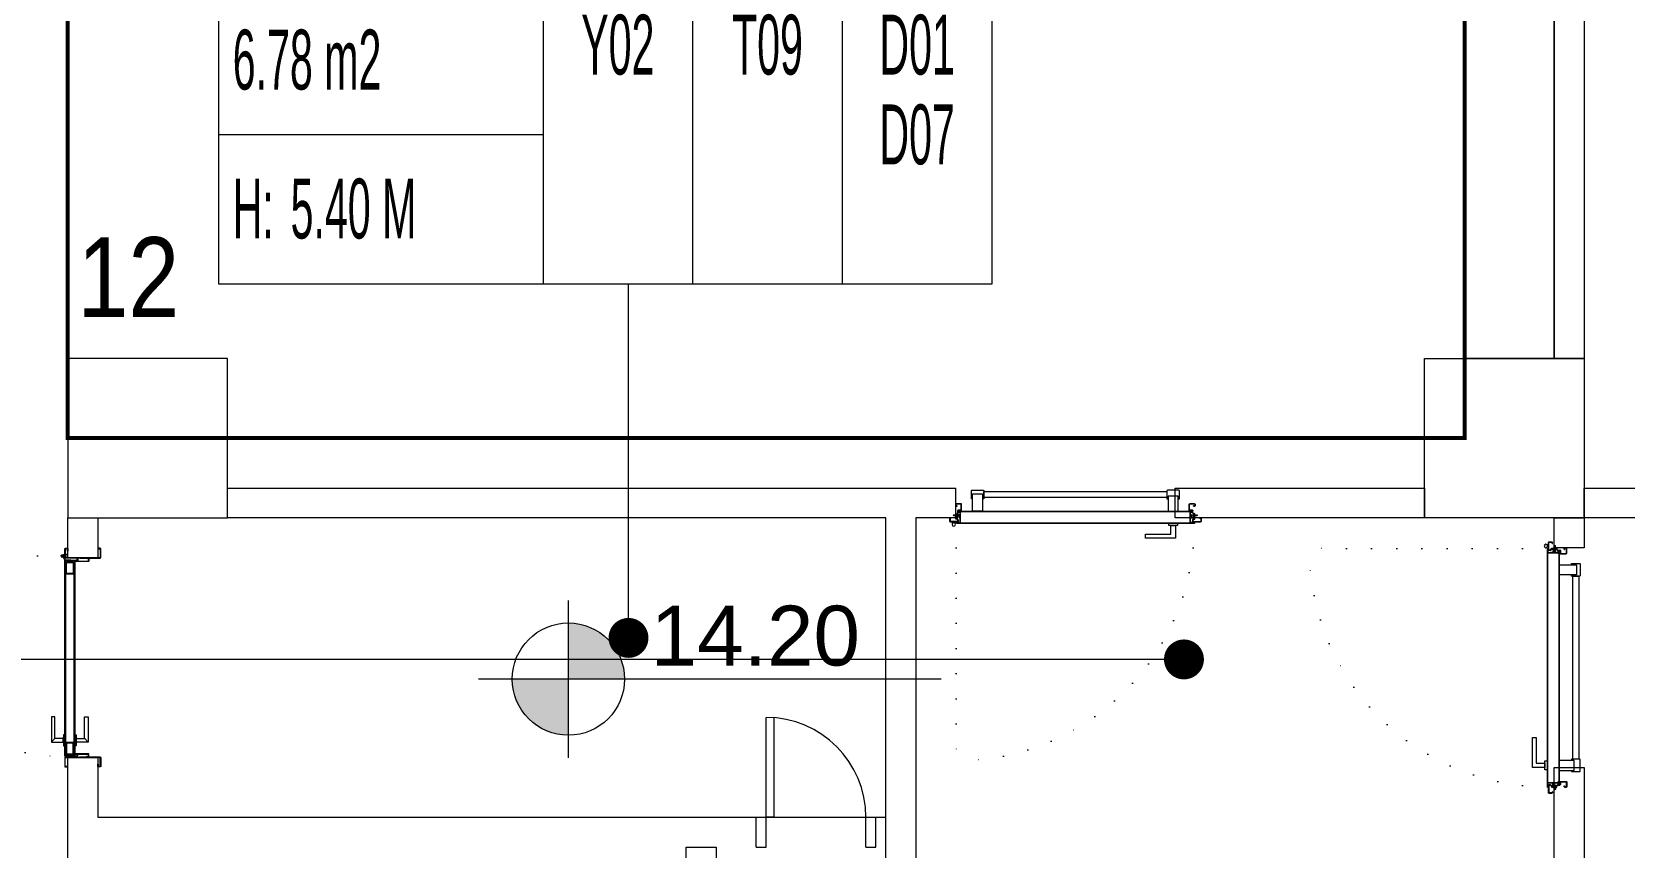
# Model space of a CAD drawing. Header units: metres. Extents: x -13933 to 152404, y -7861 to 21912.
# Drawn here: x 6042 to 6840, y 3035 to 3444 of the extents above; entities that cross this region are included whole.
import ezdxf
from ezdxf.enums import TextEntityAlignment as Align

# ---------------------------------------------------------------- set-up
doc = ezdxf.new("R2010")
doc.units = ezdxf.units.M
doc.header["$LTSCALE"] = 100
doc.header["$MEASUREMENT"] = 0
doc.linetypes.add('DOT2', pattern=[0.125, 0, -0.125])
doc.linetypes.add('HIDDEN', pattern=[0.375, 0.25, -0.125])
doc.layers.get('0').update_dxf_attribs({"color": 9, "lineweight": 9})
for name, color, linetype, lineweight in [('00', 9, 'Continuous', 9), ('01', 9, 'Continuous', 9), ('05', 9, 'Continuous', 9), ('06B', 9, 'Continuous', 9), ('06D', 9, 'Continuous', 9), ('10', 9, 'Continuous', 9), ('14', 9, 'Continuous', 9), ('20', 9, 'DOT2', 9), ('21', 9, 'Continuous', 9), ('21_mahal200', 9, 'Continuous', 9)]:
    doc.layers.add(name, color=color, linetype=linetype, lineweight=lineweight)
doc.styles.add('Arial', font='arial.ttf', dxfattribs={"height": 2.5})
doc.styles.add('MuuM_TEXT-ITALIC', font='ARIALNI.TTF')
doc.styles.add('MuuM_TEXT-STANDART', font='ARIALN.TTF')
doc.dimstyles.new('MuuM_DIM200', dxfattribs={"dimscale": 20, "dimtxt": 2, "dimasz": 1, "dimexe": 1, "dimexo": 1, "dimgap": 1, "dimtad": 1, "dimdec": 1, "dimrnd": 0.5, "dimdsep": 46, "dimtxsty": 'MuuM_TEXT-STANDART', "dimblk": 'ARCHTICK', "dimcen": 0, "dimdle": 0.15, "dimclrd": 256, "dimclre": 256, "dimclrt": 256, "dimadec": 0, "dimazin": 0, "dimtfac": 5, "dimtdec": 1, "dimtix": 1, "dimtmove": 2, "dimatfit": 3, "dimldrblk": 'DOT', "dimfxl": 3, "dimfxlon": 1, "dimtolj": 1, "dimlwd": -1, "dimlwe": -1, "dimarcsym": 0})

# ---------------------------------------------------------------- blocks, each defined once
blk = doc.blocks.new('p-kolon_80x80')
blk.add_lwpolyline([(-40, -40), (40, -40), (40, 40), (-40, 40)], close=True)
blk = doc.blocks.new('2.bod.sitatik')
at = {"layer": '01'}
blk.add_blockref('p-kolon_80x80', (6100, -5390), dxfattribs=at)
at = {"layer": '01', "xscale": -1, "rotation": 180}
blk.add_blockref('p-kolon_80x80', (6780, -5390), dxfattribs=at)
blk = doc.blocks.new('p-işyeri')
at = {"color": 0, "const_width": 2}
blk.add_lwpolyline([(200, 0), (200, 700), (-200, 700), (-200, 0)], close=True, dxfattribs=at)
blk = doc.blocks.new('p-birim')
blk.add_lwpolyline([(0, 0), (1, 0), (1, 1), (0, 1)], close=True)
blk = doc.blocks.new('*U21')
at = {"ltscale": 15}
for p, q in [((-24.9, 0.9), (-25.7, 0)), ((-24.9, -0.9), (-25.7, 0)), ((-22.9, 1.5), (-24.9, 0.9)), ((-22.9, 1.5), (-22.9, -1.5)), ((-21.2, -2.7), (-18.1, 2.8)), ((-21, -2.7), (-17.9, 2.7)), ((-19.7, -2.7), (-16.6, 2.8)), ((-19.5, -2.7), (-16.4, 2.7)), ((-18.5, 1.5), (-18.3, 2)), ((-18.2, -2.7), (-15.1, 2.8)), ((-18, -2.7), (-14.9, 2.7)), ((-17, 1.5), (-16.8, 2)), ((-16.7, -2.7), (-13.6, 2.8)), ((-16.5, -2.7), (-13.4, 2.7)), ((-15.5, 1.5), (-15.3, 2)), ((-15.2, -2.7), (-12.1, 2.8)), ((-15, -2.7), (-11.9, 2.7)), ((-14, 1.5), (-13.8, 2)), ((-13.7, -2.7), (-10.6, 2.8)), ((-13.5, -2.7), (-10.4, 2.7)), ((-12.5, 1.5), (-12.3, 2)), ((-12.2, -2.7), (-9.1, 2.8)), ((-12, -2.7), (-8.9, 2.7)), ((-11, 1.5), (-10.8, 2)), ((-10.7, -2.7), (-7.6, 2.8)), ((-10.5, -2.7), (-7.4, 2.7)), ((-9.5, 1.5), (-9.3, 2)), ((-9.2, -2.7), (-6.1, 2.8)), ((-9, -2.7), (-5.9, 2.7)), ((-8, 1.5), (-7.8, 2)), ((-7.7, -2.7), (-4.6, 2.8)), ((-7.5, -2.7), (-4.4, 2.7)), ((-6.5, 1.5), (-6.3, 2)), ((-6.2, -2.7), (-3.1, 2.8)), ((-6, -2.7), (-2.9, 2.7)), ((-5, 1.5), (-4.8, 2)), ((-4.7, -2.7), (-1.6, 2.8)), ((-4.5, -2.7), (-1.4, 2.7)), ((-3.5, 1.5), (-3.3, 2)), ((-2, 1.5), (-1.8, 2)), ((-0.5, 4.2), (-1.5, 1.5)), ((0, 0.5), (-0.6, 0.5)), ((-24.9, -0.9), (-22.9, -1.5)), ((-8.6, -1.5), (-22.9, -1.5)), ((-21.2, -2.7), (-20.9, -1.5)), ((-20.3, -1.5), (-19.1, -1.5)), ((-19.7, -2.7), (-19.4, -1.5)), ((-18.8, -1.5), (-17.6, -1.5)), ((-18.2, -2.7), (-17.9, -1.5)), ((-17.3, -1.5), (-16.1, -1.5)), ((-16.7, -2.7), (-16.4, -1.5)), ((-15.8, -1.5), (-14.6, -1.5)), ((-15.2, -2.7), (-14.9, -1.5)), ((-14.3, -1.5), (-13.1, -1.5)), ((-13.7, -2.7), (-13.4, -1.5)), ((-12.8, -1.5), (-11.6, -1.5)), ((-12.2, -2.7), (-11.9, -1.5)), ((-11.3, -1.5), (-10.1, -1.5)), ((-10.7, -2.7), (-10.4, -1.5)), ((-9.8, -1.5), (-8.6, -1.5)), ((-9.2, -2.7), (-8.9, -1.5)), ((-8.3, -1.5), (-7.1, -1.5)), ((-7.7, -2.7), (-7.4, -1.5)), ((-6.8, -1.5), (-5.6, -1.5)), ((-6.2, -2.7), (-5.9, -1.5)), ((-5.3, -1.5), (-4.1, -1.5)), ((-4.7, -2.7), (-4.4, -1.5)), ((-3.8, -1.5), (-2.1, -1.5)), ((-0.5, -4.2), (-1.5, -1.5)), ((0, -0.5), (-0.6, -0.5))]:
    blk.add_line(p, q, dxfattribs=at)
for p, q in [((-6.9, 1.5), (-22.9, 1.5)), ((-17.4, 1.5), (-18.6, 1.5)), ((-15.9, 1.5), (-17.1, 1.5)), ((-14.4, 1.5), (-15.6, 1.5)), ((-12.9, 1.5), (-14.1, 1.5)), ((-11.4, 1.5), (-12.6, 1.5)), ((-9.9, 1.5), (-11.1, 1.5)), ((-8.4, 1.5), (-9.6, 1.5)), ((-6.9, 1.5), (-8.1, 1.5)), ((-5.4, 1.5), (-6.6, 1.5)), ((-3.9, 1.5), (-5.1, 1.5)), ((-2.4, 1.5), (-3.6, 1.5)), ((-1.5, 1.5), (-2.1, 1.5)), ((0, 0.5), (0, 4.1)), ((-1.5, -1.5), (-2.1, -1.5)), ((0, -0.5), (0, -4.1))]:
    blk.add_line(p, q)
for centre, radius, start, end in [((-26, 3.9), 3.92, 274.361, 322.10246), ((-26, -3.9), 3.92, 37.89754, 85.639), ((-18, 2.8), 0.0971, 330.32042, 150.32042), ((-16.5, 2.8), 0.0971, 330.32042, 150.32042), ((-15, 2.8), 0.0971, 330.32042, 150.32042), ((-13.5, 2.8), 0.0971, 330.32042, 150.32042), ((-12, 2.8), 0.0971, 330.32042, 150.32042), ((-10.5, 2.8), 0.0971, 330.32042, 150.32042), ((-9, 2.8), 0.0971, 330.32042, 150.32042), ((-7.5, 2.8), 0.0971, 330.32042, 150.32042), ((-6, 2.8), 0.0971, 330.32042, 150.32042), ((-4.5, 2.8), 0.0971, 330.32042, 150.32042), ((-3, 2.8), 0.0971, 330.32042, 150.32042), ((-1.5, 2.8), 0.0971, 330.32042, 150.32042), ((-0.6, 0), 0.486, 90, 270), ((-0.3, 4.1), 0.25, 0, 150.08641), ((-21.1, -2.7), 0.0971, 150.32042, 330.32042), ((-19.6, -2.7), 0.0971, 150.32042, 330.32042), ((-18.1, -2.7), 0.0971, 150.32042, 330.32042), ((-16.6, -2.7), 0.0971, 150.32042, 330.32042), ((-15.1, -2.7), 0.0971, 150.32042, 330.32042), ((-13.6, -2.7), 0.0971, 150.32042, 330.32042), ((-12.1, -2.7), 0.0971, 150.32042, 330.32042), ((-10.6, -2.7), 0.0971, 150.32042, 330.32042), ((-9.1, -2.7), 0.0971, 150.32042, 330.32042), ((-7.6, -2.7), 0.0971, 150.32042, 330.32042), ((-6.1, -2.7), 0.0971, 150.32042, 330.32042), ((-4.6, -2.7), 0.0971, 150.32042, 330.32042), ((-0.3, -4.1), 0.25, 209.91359, 0)]:
    blk.add_arc(centre, radius, start, end, dxfattribs=at)
blk = doc.blocks.new('conta')
at = {"ltscale": 10}
for p, q in [((-2649.9, 5345.5), (-2649.8, 5345.6)), ((-2649.9, 5344.5), (-2649.8, 5344.3)), ((-2649.8, 5344.3), (-2649.7, 5344.3)), ((-2649.7, 5345.4), (-2649.3, 5345.4)), ((-2649.2, 5345.4), (-2649.1, 5345.5)), ((-2649, 5344), (-2648.8, 5343.8)), ((-2648.9, 5344.1), (-2648.7, 5343.9)), ((-2648.8, 5345.1), (-2648.6, 5345.3)), ((-2648.8, 5344.9), (-2648.6, 5345.2)), ((-2648.7, 5343.8), (-2648.7, 5343.8)), ((-2648.6, 5345.3), (-2648.6, 5345.3))]:
    blk.add_line(p, q, dxfattribs=at)
for centre, radius, start, end in [((-2649.8, 5345.5), 0.05, 140.6345, 188.9372), ((-2653, 5345), 3.19, 350.4674, 8.9372), ((-2649.9, 5344.5), 0.02, 170.4674, 213.7451), ((-2649.7, 5345.6), 0.0696, 22.2428, 159.258), ((-2650.9, 5345), 1.24, 340.3382, 16.7772), ((-2649.7, 5344.6), 0.03, 160.3382, 273.2666), ((-2649.7, 5345.4), 0.03, 90, 196.7772), ((-2649.6, 5341.5), 3.01, 80.4362, 93.2666), ((-2649.3, 5345.5), 0.05, 270, 303.0062), ((-2649.2, 5344.1), 0.231, 353.9571, 81.9004), ((-2649.1, 5345.5), 0.03, 4.7972, 123.0062), ((-2649.1, 5344.5), 0.03, 260.4362, 338.7066), ((-2651.2, 5344.8), 2.33, 7.5897, 18.7951), ((-2649, 5345.6), 0.05, 18.7951, 42.1429), ((-2650.2, 5345), 1.27, 338.7066, 23.0418), ((-2648.9, 5344.1), 0.1, 173.9571, 217.2653), ((-2648.8, 5345.1), 0.05, 187.5897, 322.7347), ((-2658.2, 5345.2), 9.36, 353.6857, 357.8537), ((-2648.8, 5344.2), 0.1, 173.6857, 217.2653), ((-2648.8, 5344.8), 0.05, 142.7347, 180.2669), ((-2648.7, 5343.8), 0.05, 217.2653, 307.2653), ((-2648.7, 5343.8), 0.05, 307.2653, 37.2653), ((-2648.6, 5345.3), 0.05, 52.7347, 142.7347), ((-2648.6, 5345.3), 0.05, 322.7347, 52.7347)]:
    blk.add_arc(centre, radius, start, end, dxfattribs=at)
for points, knots in [([(-2649, 5345.6), (-2649, 5345.6), (-2649.1, 5345.7), (-2649.2, 5345.4), (-2649.3, 5345.7), (-2649.4, 5345.5), (-2649.5, 5345.7), (-2649.6, 5345.5), (-2649.7, 5345.6), (-2649.7, 5345.6)], [0.0086373, 0.0086373, 0.0086373, 0.0086373, 0.1097304, 0.3133405, 0.4430081, 0.5658764, 0.7165186, 0.8527974, 0.9648495, 0.9648495, 0.9648495, 0.9648495]), ([(-2649.7, 5344.3), (-2649.7, 5344.3), (-2649.7, 5344.5), (-2649.6, 5344.3), (-2649.3, 5344.4), (-2649.2, 5344.4), (-2649.2, 5344.4)], [0, 0, 0, 0, 0.1008757, 0.3841126, 0.5436166, 0.6906785, 0.6906785, 0.6906785, 0.6906785])]:
    blk.add_open_spline(points, degree=3, knots=knots, dxfattribs=at)
blk = doc.blocks.new('p-yn_sackasa')
at = {"layer": '10', "linetype": 'Continuous'}
for p, q in [((-2.19, 0), (-2.19, -0.15)), ((0, 6.16), (0, 6.9)), ((0.01, 6.9), (0.01, 6.15)), ((0.14, 6.9), (0.14, 6.16)), ((0.15, 6.9), (0.15, 6.16)), ((2.69, 7.16), (0.26, 7.16)), ((2.69, 7.15), (0.26, 7.15)), ((2.69, 7.02), (0.26, 7.02)), ((0.26, 7.01), (2.69, 7.01)), ((0.26, 6.05), (0.76, 6.05)), ((0.75, 6.04), (0.26, 6.04)), ((0.26, 5.91), (0.75, 5.91)), ((0.76, 5.9), (0.26, 5.9)), ((0.67, -0.71), (0.67, 2.27)), ((0.69, -0.71), (0.69, 2.27)), ((0.75, 5.91), (0.75, 6.04)), ((0.76, 5.9), (0.76, 6.05)), ((0.81, -0.71), (0.81, 2.27)), ((0.83, -0.71), (0.83, 2.27)), ((0.92, 2.33), (0.95, 2.32)), ((0.93, 2.34), (0.95, 2.33)), ((1.01, 2.46), (0.99, 2.47)), ((0.99, 2.46), (1.01, 2.45)), ((1.11, 2.52), (1.11, 3.73)), ((1.12, 2.52), (1.12, 3.73)), ((1.25, 3.73), (1.25, 2.52)), ((1.26, 2.52), (1.26, 3.73)), ((1.37, 3.98), (2.49, 3.98)), ((2.49, 3.97), (1.37, 3.97)), ((1.37, 3.84), (2.49, 3.84)), ((2.49, 3.83), (1.37, 3.83)), ((2.6, 3.69), (2.5, 3.36)), ((2.51, 3.35), (2.61, 3.69)), ((2.73, 3.65), (2.63, 3.32)), ((2.74, 3.64), (2.64, 3.31)), ((2.8, 3.29), (2.8, 6.9)), ((2.81, 3.29), (2.81, 6.9)), ((2.94, 3.29), (2.94, 6.9)), ((2.95, 3.29), (2.95, 6.9)), ((-2.95, -0.25), (-2.95, -1.75)), ((-2.94, -1.75), (-2.94, -0.25)), ((-2.81, -0.25), (-2.81, -1.75)), ((-2.8, -0.25), (-2.8, -1.75)), ((-2.19, 0), (-2.7, 0)), ((-2.2, -0.01), (-2.7, -0.01)), ((-2.2, -0.14), (-2.7, -0.14)), ((-2.19, -0.15), (-2.7, -0.15)), ((1.01, -1.85), (-2.7, -1.85)), ((1.01, -1.86), (-2.7, -1.86)), ((-2.7, -1.99), (1.01, -1.99)), ((1.01, -2), (-2.7, -2)), ((-2.2, -0.14), (-2.2, -0.01)), ((0.92, -0.77), (0.95, -0.76)), ((0.93, -0.78), (0.95, -0.77)), ((0.99, -0.89), (1.01, -0.88)), ((1.01, -0.89), (0.99, -0.91)), ((1.11, -0.96), (1.11, -1.75)), ((1.12, -0.96), (1.12, -1.75)), ((1.25, -0.96), (1.25, -1.75)), ((1.26, -0.96), (1.26, -1.75))]:
    blk.add_line(p, q, dxfattribs=at)
for points in [[(0.15, 2.14), (0.67, 2.14), (0.67, -0.54), (0.15, -0.54)], [(0.15, 2.14), (0.41, 2.14), (0.41, -0.54), (0.15, -0.54)]]:
    blk.add_lwpolyline(points, close=True, dxfattribs=at)
for centre, radius, start, end in [((0.26, 6.9), 0.261, 90, 180), ((0.26, 6.16), 0.261, 180, 270), ((0.26, 6.9), 0.249, 90, 180), ((0.26, 6.16), 0.249, 181.34499, 271.35021), ((0.26, 6.9), 0.122, 90, 180), ((0.26, 6.16), 0.122, 180, 270), ((0.26, 6.9), 0.11, 90, 180), ((0.26, 6.16), 0.11, 180, 270), ((0.89, 2.27), 0.219, 63.21528, 180), ((0.89, 2.27), 0.206, 63.21689, 180), ((0.89, 2.27), 0.0801, 63.21502, 180), ((0.89, 2.27), 0.0674, 63.21445, 180), ((1.04, 2.52), 0.206, 243.2197, 0), ((1.04, 2.52), 0.219, 243.21479, 0), ((1.04, 2.52), 0.0801, 243.22028, 0), ((1.04, 2.52), 0.0674, 243.21287, 0), ((1.37, 3.73), 0.253, 90, 180), ((1.37, 3.73), 0.24, 90, 180), ((1.37, 3.73), 0.114, 90, 180), ((1.37, 3.73), 0.101, 90, 180), ((2.49, 3.72), 0.261, 342.86025, 90), ((2.49, 3.72), 0.249, 342.86129, 90), ((2.49, 3.72), 0.122, 342.86074, 90), ((2.49, 3.72), 0.11, 342.86215, 90), ((2.72, 3.29), 0.232, 162.8601, 0), ((2.72, 3.29), 0.219, 162.86127, 0), ((2.72, 3.29), 0.0927, 162.86053, 0), ((2.72, 3.29), 0.0801, 162.86241, 0), ((2.69, 6.9), 0.261, 0, 90), ((2.69, 6.9), 0.249, 0, 90), ((2.69, 6.9), 0.122, 0, 90), ((2.69, 6.9), 0.11, 0, 90), ((-2.7, -0.25), 0.253, 90, 180), ((-2.7, -1.75), 0.253, 180, 270), ((-2.7, -0.25), 0.24, 90, 180), ((-2.7, -1.75), 0.24, 180, 270), ((-2.7, -0.25), 0.114, 90, 180), ((-2.7, -1.75), 0.114, 180, 270), ((-2.7, -0.25), 0.101, 90, 180), ((-2.7, -1.75), 0.101, 180, 270), ((0.89, -0.71), 0.219, 180, 296.78496), ((0.89, -0.71), 0.206, 180, 296.78515), ((0.89, -0.71), 0.0801, 180, 296.78498), ((0.89, -0.71), 0.0674, 180, 180.52454), ((0.89, -0.71), 0.0674, 180, 296.78713), ((1.04, -0.96), 0.219, 0, 116.78545), ((1.04, -0.96), 0.206, 0, 116.78362), ((1.04, -0.96), 0.0801, 0, 116.78105), ((1.04, -0.96), 0.0674, 0, 116.78713), ((1.01, -1.75), 0.114, 270, 0), ((1.01, -1.75), 0.24, 270, 0), ((1.01, -1.75), 0.101, 270, 0), ((1.01, -1.75), 0.253, 270, 0)]:
    blk.add_arc(centre, radius, start, end, dxfattribs=at)
at = {"layer": '10', "xscale": 0.0842696629213483, "yscale": 0.0842696629213483, "zscale": 0.0842696629213483}
blk.add_blockref('*U21', (0.95, 1.35), dxfattribs=at)
at = {"layer": '14', "xscale": -0.7887640449438696, "yscale": 0.7887640449438696, "zscale": 0.7887640449438204, "rotation": 90}
blk.add_blockref('conta', (4217.78, -2086.42), dxfattribs=at)
blk = doc.blocks.new('*U849')
at = {"layer": '06D'}
for points in [[(110.12, 4.76), (110.12, 11.01), (95.12, 11.01), (95.12, 9.14), (107.87, 9.14), (107.87, 9.14), (107.87, 4.76), (110.12, 4.76)], [(111.2, 3.51), (111.2, 4.76), (106.8, 4.76), (106.8, 3.51), (111.2, 3.51)]]:
    blk.add_lwpolyline(points, dxfattribs=at)
for points in [[(8.5, -11.11), (13.5, -11.11), (13.5, -2.49), (8.5, -2.49)], [(111.5, -9.99), (106.5, -9.99), (106.5, -2.49), (111.5, -2.49)], [(14.12, -12.36), (105.87, -12.36), (105.87, -9.23), (14.12, -9.23)]]:
    blk.add_lwpolyline(points, close=True, dxfattribs=at)
for points in [[(8.5, -8.61), (7.87, -8.61), (7.87, -12.61, 0.414214), (8.25, -12.98), (13.75, -12.98, 0.414214), (14.12, -12.61), (14.12, -8.61), (13.5, -8.61)], [(111.5, -8.61), (112.12, -8.61), (112.12, -12.61, -0.414214), (111.75, -12.98), (106.25, -12.98, -0.414214), (105.87, -12.61), (105.87, -8.61), (106.5, -8.61)]]:
    blk.add_lwpolyline(points, format="xyb", dxfattribs=at)
at = {"layer": '10', "ltscale": 10}
for p, q in [((-1.6, 3.68), (-1.73, 3.58)), ((-1.6, 3.68), (-1.73, 3.58)), ((-1.22, 3.11), (-1.22, 3.24)), ((-1.22, 3.11), (-1.22, 3.24)), ((-1.22, 3.11), (-1.05, 3.11)), ((-1.22, 3.11), (-1.05, 3.11)), ((-1.05, 2.95), (-1.05, 3.38)), ((-1.05, 2.95), (-1.05, 3.38)), ((-0.84, 2.95), (-0.84, 3.38)), ((-0.84, 2.95), (-0.84, 3.38)), ((0.3, 3.41), (0.3, 3.29)), ((0.4, 3.51), (119.6, 3.51)), ((0.4, 3.19), (2.25, 3.19)), ((0.45, 3.36), (119.54, 3.36)), ((0.45, 3.36), (0.45, 3.34)), ((0.45, 3.34), (2.35, 3.34)), ((1, 0.04), (2, 0.69)), ((2, 1.13), (2, 0.69)), ((2.3, 1.13), (2, 1.13)), ((2, 0.69), (2, -0.81)), ((2.3, 3.14), (2.3, -2.39)), ((2.3, 0.69), (2.3, 1.13)), ((2.3, -0.81), (2.3, 0.69)), ((2.45, 3.24), (2.45, -2.29)), ((117.55, 3.24), (117.55, -2.29)), ((119.54, 3.34), (117.65, 3.34)), ((117.7, 3.14), (117.7, -2.39)), ((117.7, 1.13), (117.7, -0.37)), ((118, 1.13), (117.7, 1.13)), ((117.7, 1.13), (117.7, -0.37)), ((118, 1.13), (117.7, 1.13)), ((119.6, 3.19), (117.75, 3.19)), ((118, -0.37), (118, 1.13)), ((118, -0.37), (118, 1.13)), ((118, 0.88), (119, 0.88)), ((118, 0.88), (119, 0.88)), ((118, 0.68), (119, 0.68)), ((118, 0.68), (119, 0.68)), ((119, 0.28), (118, -0.37)), ((119, 0.28), (118, -0.37)), ((119.55, 3.36), (119.55, 3.34)), ((119.7, 3.41), (119.7, 3.29)), ((2, -0.36), (1, -0.36)), ((2, -0.56), (1, -0.56)), ((2, -0.81), (2.3, -0.81)), ((2.4, -2.49), (117.6, -2.49)), ((2.5, -2.34), (117.5, -2.34)), ((117.7, -0.37), (117.7, -0.81)), ((117.7, -0.37), (117.7, -0.81)), ((117.7, -0.81), (118, -0.81)), ((117.7, -0.81), (118, -0.81)), ((118, -0.81), (118, -0.37)), ((118, -0.81), (118, -0.37))]:
    blk.add_line(p, q, dxfattribs=at)
blk.add_circle((-0.95, 4.22), 0.843, dxfattribs=at)
blk.add_circle((-0.95, 4.22), 0.843, dxfattribs=at)
for centre, radius, start, end in [((-0.95, 4.22), 1.01, 219.4092, 254.28614), ((-0.95, 4.22), 1.01, 219.4092, 254.28614), ((-0.42, 3.21), 0.428, 156.35197, 217.62095), ((-0.42, 3.21), 0.428, 156.35197, 217.62095), ((-0.42, 3.21), 0.302, 105.55242, 240.03149), ((-0.42, 3.21), 0.302, 105.55242, 240.03149), ((0.4, 3.41), 0.1, 90, 180), ((0.4, 3.29), 0.1, 180, 270), ((0.45, 3.36), 0.005, 90, 180), ((0.45, 3.34), 0.005, 180, 270), ((2.25, 3.14), 0.05, 0, 90), ((2.35, 3.24), 0.1, 0, 90), ((117.65, 3.24), 0.1, 90, 180), ((117.75, 3.14), 0.05, 90, 180), ((119.54, 3.36), 0.005, 0, 90), ((119.54, 3.34), 0.005, 270, 0), ((119.6, 3.41), 0.1, 0, 90), ((119.6, 3.29), 0.1, 270, 0), ((2.4, -2.39), 0.1, 180, 270), ((2.5, -2.29), 0.05, 180, 270), ((117.56, -2.35), 0.141, 284.92708, 345.07292)]:
    blk.add_arc(centre, radius, start, end, dxfattribs=at)
at = {"layer": '20'}
blk.add_lwpolyline([(0.3, 3.35), (0.3, 122.75, -0.414214), (119.7, 3.35, 1)], format="xyb", dxfattribs=at)
at = {"xscale": -1, "rotation": 180}
blk.add_blockref('p-yn_sackasa', (0, 0.95), dxfattribs=at)
at = {"rotation": 180}
blk.add_blockref('p-yn_sackasa', (120, 0.95), dxfattribs=at)
blk = doc.blocks.new('gr-p-barel kilitli kapı kolu')
at = {"flags": 128}
for points in [[(-0.9, 0.8), (-0.9, 4.9), (-11.7, 4.9), (-11.7, 6.7), (0.9, 6.7), (0.9, 0.8)], [(-0.8, 5), (0.8, 6.6)]]:
    blk.add_lwpolyline(points, dxfattribs=at)
blk.add_lwpolyline([(-2.75, 0), (-2.75, 0.7), (2.75, 0.7), (2.75, 0)])
blk.add_lwpolyline([(-1.3, 0.7), (1.3, 0.7), (1.3, 0.8), (-1.3, 0.8)], close=True)
blk = doc.blocks.new('prf-scr2')
at = {"linetype": 'DOT2', "ltscale": 10}
blk.add_line((0, 0.19), (0, -1.06), dxfattribs=at)
for p, q in [((0.09, -0.24), (-0.09, -0.2)), ((-0.09, -0.24), (0.09, -0.28)), ((0.09, -0.32), (-0.09, -0.28)), ((-0.09, -0.32), (0.09, -0.36)), ((0.09, -0.4), (-0.09, -0.36)), ((-0.09, -0.4), (0.09, -0.44)), ((0.09, -0.48), (-0.09, -0.44)), ((-0.09, -0.48), (0.09, -0.52)), ((0.09, -0.56), (-0.09, -0.52)), ((-0.09, -0.56), (0.09, -0.6)), ((0.09, -0.64), (-0.09, -0.6)), ((-0.09, -0.64), (0.09, -0.68)), ((0.09, -0.72), (-0.09, -0.68)), ((-0.09, -0.72), (0.09, -0.76)), ((0.06, -0.84), (-0.08, -0.76)), ((-0.07, -0.8), (0.06, -0.84)), ((0.09, -0.17), (0, -0.15)), ((0, -0.18), (0.09, -0.2))]:
    blk.add_line(p, q)
blk.add_lwpolyline([(0.23, 0), (-0.23, 0), (-0.23, -0.01), (-0.12, -0.14), (0.12, -0.14), (0.23, -0.01), (0.23, 0)], close=True)
for points in [[(0.23, -0.01), (-0.23, -0.01)], [(-0.09, -0.14), (-0.09, -0.2), (-0.12, -0.22), (-0.12, -0.23), (-0.09, -0.24), (-0.09, -0.28), (-0.12, -0.3), (-0.12, -0.31), (-0.09, -0.32), (-0.09, -0.36), (-0.12, -0.38), (-0.12, -0.39), (-0.09, -0.4), (-0.09, -0.44), (-0.12, -0.46), (-0.12, -0.46), (-0.09, -0.48), (-0.09, -0.52), (-0.12, -0.54), (-0.12, -0.54), (-0.09, -0.56), (-0.09, -0.6), (-0.12, -0.62), (-0.12, -0.62), (-0.09, -0.64), (-0.09, -0.68), (-0.12, -0.69), (-0.12, -0.7), (-0.09, -0.72), (-0.09, -0.73), (-0.08, -0.76), (-0.1, -0.77), (-0.1, -0.78), (-0.07, -0.8), (-0.01, -0.94), (0, -0.95), (0.01, -0.94), (0.08, -0.76), (0.09, -0.76), (0.12, -0.74), (0.12, -0.73), (0.09, -0.72), (0.09, -0.68), (0.12, -0.66), (0.12, -0.66), (0.09, -0.64), (0.09, -0.6), (0.12, -0.58), (0.12, -0.58), (0.09, -0.56), (0.09, -0.52), (0.12, -0.5), (0.12, -0.5), (0.09, -0.48), (0.09, -0.44), (0.12, -0.43), (0.12, -0.42), (0.09, -0.4), (0.09, -0.36), (0.12, -0.35), (0.12, -0.34), (0.09, -0.32), (0.09, -0.28), (0.12, -0.27), (0.12, -0.26), (0.09, -0.24), (0.09, -0.2), (0.12, -0.19), (0.12, -0.18), (0.09, -0.17), (0.09, -0.14)]]:
    blk.add_lwpolyline(points)
blk = doc.blocks.new('K-SAC-01')
at = {"layer": '10'}
for points in [[(-4.6, 16.2, -0.414214), (-4.5, 16.3), (-0.1, 16.3, -0.414214), (0, 16.2), (0, 5.9), (0.2, 5.9), (0.2, 16.2, 0.414214), (-0.1, 16.5), (-4.5, 16.5, 0.414214), (-4.8, 16.2), (-4.8, 15.3, 0.414214), (-4.5, 15), (-3.4, 15), (-3.4, 15.2), (-4.5, 15.2, -0.414214), (-4.6, 15.3)], [(104.6, 16.2, 0.414214), (104.5, 16.3), (100.1, 16.3, 0.414214), (100, 16.2), (100, 5.9), (99.8, 5.9), (99.8, 16.2, -0.414214), (100.1, 16.5), (104.5, 16.5, -0.414214), (104.8, 16.2), (104.8, 15.3, -0.414214), (104.5, 15), (103.4, 15), (103.4, 15.2), (104.5, 15.2, 0.414214), (104.6, 15.3)], [(0.2, 10.3, -0.414214), (0.5, 10.6), (1.5, 10.6, -0.414214), (1.8, 10.3), (1.8, 3.9, -0.414214), (1.5, 3.6, -0.414214), (1.2, 3.9), (1.2, 4.8), (0.2, 4.8), (0.2, -1.2, -0.414214), (-0.1, -1.5), (-4.5, -1.5, -0.414214), (-4.8, -1.2), (-4.8, -0.3, -0.414214), (-4.5, 0), (-3.4, 0), (-3.4, -0.2), (-4.5, -0.2, 0.414214), (-4.6, -0.3), (-4.6, -1.2, 0.414214), (-4.5, -1.3), (-0.1, -1.3, 0.414214), (0, -1.2), (0, 5), (1.4, 5), (1.4, 3.9, 0.414214), (1.5, 3.8, 0.414214), (1.6, 3.9), (1.6, 10.3, 0.414214), (1.5, 10.4), (0.5, 10.4, 0.414214), (0.4, 10.3), (0.4, 9.4), (0.2, 9.4)], [(99.8, 10.3, 0.414214), (99.5, 10.6), (98.5, 10.6, 0.414214), (98.2, 10.3), (98.2, 3.9, 0.414214), (98.5, 3.6, 0.414214), (98.8, 3.9), (98.8, 4.8), (99.8, 4.8), (99.8, -1.2, 0.414214), (100.1, -1.5), (104.5, -1.5, 0.414214), (104.8, -1.2), (104.8, -0.3, 0.414214), (104.5, 0), (103.4, 0), (103.4, -0.2), (104.5, -0.2, -0.414214), (104.6, -0.3), (104.6, -1.2, -0.414214), (104.5, -1.3), (100.1, -1.3, -0.414214), (100, -1.2), (100, 5), (98.6, 5), (98.6, 3.9, -0.414214), (98.5, 3.8, -0.414214), (98.4, 3.9), (98.4, 10.3, -0.414214), (98.5, 10.4), (99.5, 10.4, -0.414214), (99.6, 10.3), (99.6, 9.4), (99.8, 9.4)], [(-0.38, -2.01), (1, -1.37), (1, 1.5), (1.2, 1.5), (1.2, -1.5), (-0.27, -2.18, -14.796002)]]:
    blk.add_lwpolyline(points, format="xyb", close=True, dxfattribs=at)
for points in [[(98.8, 0.15), (98.8, 2.15), (99.1, 2.15), (99.1, 3.19), (1.5, 3.19), (1.5, 2.15), (1.8, 2.15), (1.8, 0.15), (1.5, 0.15), (1.5, 1.85), (1.2, 1.85), (1.2, 3.49), (99.4, 3.49), (99.4, 1.85), (99.1, 1.85), (99.1, 0.15)], [(98.8, 2.15), (98.8, 0.15), (99.4, 0.15), (99.4, -1.5), (1.2, -1.5), (1.2, 0.15), (1.8, 0.15), (1.8, 2.15), (2.1, 2.15), (2.1, -0.15), (1.5, -0.15), (1.5, -1.2), (99.1, -1.2), (99.1, -0.15), (98.5, -0.15), (98.5, 2.15), (98.8, 2.15)]]:
    blk.add_lwpolyline(points, dxfattribs=at)
for points in [[(2.1, 3), (8.1, 3), (8.1, -1), (2.1, -1)], [(2.4, 2.7), (7.8, 2.7), (7.8, -0.7), (2.4, -0.7)], [(98.5, 3), (92.5, 3), (92.5, -1), (98.5, -1)], [(98.2, 2.7), (92.8, 2.7), (92.8, -0.7), (98.2, -0.7)]]:
    blk.add_lwpolyline(points, close=True, dxfattribs=at)
blk.add_circle((-0.95, -2.5), 0.55, dxfattribs=at)
at = {"layer": '20', "linetype": 'HIDDEN'}
for points in [[(-0.2, -1.3), (-0.2, 0), (-1.7, 0), (-1.7, -1.3)], [(-0.4, -1.99), (-0.4, -0.2), (-1.5, -0.2), (-1.5, -1.99)]]:
    blk.add_lwpolyline(points, dxfattribs=at)
at = {"layer": '20'}
blk.add_lwpolyline([(-0.95, -2.5), (-0.95, -102.85)], dxfattribs=at)
blk.add_arc((-0.95, -2.5), 100.35, 270, 1.51314, dxfattribs=at)
at = {"layer": '06B'}
blk.add_blockref('gr-p-barel kilitli kapı kolu', (91.4, 3.51), dxfattribs=at)
at = {"layer": '06B', "xscale": -1, "rotation": 180}
blk.add_blockref('gr-p-barel kilitli kapı kolu', (91.4, -1.51), dxfattribs=at)
at = {"layer": '10', "xscale": -1, "rotation": 90}
blk.add_blockref('prf-scr2', (1.5, 1), dxfattribs=at)
at = {"layer": '10', "rotation": 270}
blk.add_blockref('prf-scr2', (99.1, 1.22), dxfattribs=at)
blk = doc.blocks.new('0_elevationtarget-p-bk')
h = blk.add_hatch(color=250)
h.paths.add_polyline_path([(1.875, 0, 0.414214), (0, 1.875), (0, 0)])
h.paths.add_polyline_path([(0, 0), (-1.875, 0, 0.414214), (0, -1.875)])
blk.add_line((0, -2.625), (0, 2.625))
blk.add_lwpolyline([(12.453, 0), (-3, 0)])
blk.add_circle((0, 0), 1.875)
at = {"style": 'Arial'}
blk.add_attdef('BITMISKOT', text='', height=2, dxfattribs=at).set_placement((4.5, 0), align=Align.BOTTOM_LEFT)
at = {"style": 'MuuM_TEXT-ITALIC'}
blk.add_attdef('FINISHINGFLOORLEVEL', text='', height=2, dxfattribs=at).set_placement((4.5, -0.592), align=Align.TOP_LEFT)
blk = doc.blocks.new('_ArchTick')
at = {"color": 0, "linetype": 'ByBlock', "const_width": 0.15}
blk.add_lwpolyline([(-0.5, -0.5), (0.5, 0.5)], dxfattribs=at)
blk = doc.blocks.new('_Dot')
at = {"color": 0, "linetype": 'ByBlock', "lineweight": -2}
blk.add_line((-0.5, 0), (-1, 0), dxfattribs=at)
at = {"color": 0, "linetype": 'ByBlock', "const_width": 0.5}
blk.add_lwpolyline([(-0.25, 0, 1), (0.25, 0, 1)], format="xyb", close=True, dxfattribs=at)
blk = doc.blocks.new('0_roomno2')
blk.add_lwpolyline([(19.375, -10.5), (0, -10.5), (0, 0), (19.375, 0)], close=True)
for points in [[(0, -3), (19.375, -3)], [(8.125, -3), (8.125, -10.5)], [(11.875, -3), (11.875, -10.5)], [(15.625, -3), (15.625, -10.5)], [(0, -6.75), (8.125, -6.75)]]:
    blk.add_lwpolyline(points)
at = {"style": 'MuuM_TEXT-STANDART', "width": 0.6}
blk.add_text('H:', height=1.5, dxfattribs=at).set_placement((0.35, -8.608), align=Align.MIDDLE_LEFT)
at = {"style": 'Arial'}
blk.add_attdef('ODANO', (0, 1.17), '', height=2, dxfattribs=at)
blk.add_attdef('MEKANADI', text='', height=2, dxfattribs=at).set_placement((0.35, -3), align=Align.BOTTOM_LEFT)
at = {"style": 'MuuM_TEXT-STANDART', "width": 0.6}
for tag, p in [('YER01', (10, -4.5)), ('TAVAN01', (13.75, -4.5)), ('DUVAR01', (17.5, -4.5)), ('YER02', (10, -6.75)), ('TAVAN02', (13.75, -6.75)), ('DUVAR02', (17.5, -6.75)), ('YER03', (10, -9)), ('TAVAN03', (13.75, -9)), ('DUVAR03', (17.5, -9))]:
    blk.add_attdef(tag, text='', height=1.5, dxfattribs=at).set_placement(p, align=Align.MIDDLE_CENTER)
for tag, p in [('M2', (0.35, -4.875)), ('TEMIZTAVANYUKSEKLIGI', (1.8, -8.608))]:
    blk.add_attdef(tag, text='', height=1.5, dxfattribs=at).set_placement(p, align=Align.MIDDLE_LEFT)
blk = doc.blocks.new('ttttttttttttt')
for points in [[(3983.49, -30733.6), (3983.49, -30748.6)], [(3988.49, -30733.6), (3983.49, -30733.6)], [(3988.49, -30733.6), (3988.49, -30748.6)], [(4043.49, -30733.6), (4038.49, -30733.6)], [(4038.49, -30733.6), (4038.49, -30748.6)], [(4043.49, -30733.6), (4043.49, -30748.6)], [(3988.49, -30748.6), (3983.49, -30748.6)], [(4034.49, -30748.6), (3988.49, -30748.6)], [(4034.49, -30748.6), (4034.49, -30798.6)], [(4034.49, -30748.6), (4038.49, -30748.6)], [(4043.49, -30748.6), (4038.49, -30748.6)], [(4038.49, -30748.6), (4038.49, -30798.6)]]:
    blk.add_lwpolyline(points)
blk.add_arc((4038.49, -30748.6), 50, 180, 270)
blk = doc.blocks.new('2.bod.Mimari')
at = {"layer": '00'}
for points in [[(6820, -4630), (6820, -5350), (6805, -5350), (6805, -4630)], [(6820, -5415), (7440, -5415), (7440, -5430), (6820, -5430)], [(6805, -5445), (6805, -5430), (6820, -5430), (6820, -5445), (6805, -5445)], [(6820, -5565), (6820, -5630), (6805, -5630), (6805, -5555), (6820, -5555)]]:
    blk.add_lwpolyline(points, close=True, dxfattribs=at)
for points in [[(6505, -5430), (6485, -5430), (6485, -5630), (6470, -5630), (6470, -5430), (6140, -5430), (6140, -5415), (6505, -5415)], [(6505, -5430), (6505, -5415)], [(6615, -5415), (6740, -5415), (6740, -5415), (6740, -5430), (6740, -5430), (6615, -5430), (6615, -5415)], [(6075, -5430), (6075, -5450), (6060, -5450), (6060, -5430)], [(6060, -5705), (6060, -5550), (6075, -5550), (6075, -5580), (6470, -5580)], [(6370, -5701), (6370, -5595), (6385, -5595), (6385, -5701), (6370, -5701)]]:
    blk.add_lwpolyline(points, dxfattribs=at)
for name, p, rotation in [('K-SAC-01', (6060, -5450), 270), ('ttttttttttttt', (10448.49, -36328.6), 180)]:
    blk.add_blockref(name, p, dxfattribs=dict(rotation=rotation))
at = {"layer": '05', "xscale": -45, "yscale": 720}
blk.add_blockref('p-birim', (6805, -5350), dxfattribs=at)
at = {"layer": '06D', "color": 89, "linetype": 'HIDDEN', "true_color": 0x2e4d23, "rotation": 90}
blk.add_blockref('p-işyeri', (6760, -5190), dxfattribs=at)
at = {"layer": '10', "xscale": -1}
for p, rotation in [((6505, -5429.05), 180), ((6805, -5445), 90)]:
    blk.add_blockref('*U849', p, dxfattribs=dict(at, rotation=rotation))
at = {"layer": '21'}
ref = blk.add_blockref('0_elevationtarget-p-bk', (6310.89, -5510.77), dxfattribs=dict(at, xscale=15, yscale=15, zscale=15))
ref.add_attrib('BITMISKOT', '-14.20', dxfattribs={"layer": '0', "height": 30, "style": 'Arial'}).set_placement((6338.21, -5512.96), align=Align.BOTTOM_LEFT)
at = {"layer": '21_mahal200'}
ref = blk.add_blockref('0_roomno2', (6135.68, -5102.75), dxfattribs=dict(at, xscale=20, yscale=20, zscale=20))
ref.add_attrib('ODANO', 'B2-41', (6135.68, -5079.35), dxfattribs={"layer": '0', "height": 40, "style": 'Arial'})
ref.add_attrib('MEKANADI', 'POMPA O.', dxfattribs={"layer": '0', "height": 40, "style": 'Arial'}).set_placement((6142.68, -5162.75), align=Align.BOTTOM_LEFT)
ref.add_attrib('M2', '6.78 m2', dxfattribs={"layer": '0', "height": 30, "style": 'MuuM_TEXT-STANDART', "width": 0.6}).set_placement((6142.68, -5200.25), align=Align.MIDDLE_LEFT)
ref.add_attrib('TEMIZTAVANYUKSEKLIGI', '5.40 M', dxfattribs={"layer": '0', "height": 30, "style": 'MuuM_TEXT-STANDART', "width": 0.6}).set_placement((6171.68, -5274.91), align=Align.MIDDLE_LEFT)
ref.add_attrib('YER01', 'Y02', dxfattribs={"layer": '0', "height": 30, "style": 'MuuM_TEXT-STANDART', "width": 0.6}).set_placement((6335.68, -5192.75), align=Align.MIDDLE_CENTER)
ref.add_attrib('TAVAN01', 'T09', dxfattribs={"layer": '0', "height": 30, "style": 'MuuM_TEXT-STANDART', "width": 0.6}).set_placement((6410.68, -5192.75), align=Align.MIDDLE_CENTER)
ref.add_attrib('DUVAR01', 'D01', dxfattribs={"layer": '0', "height": 30, "style": 'MuuM_TEXT-STANDART', "width": 0.6}).set_placement((6485.68, -5192.75), align=Align.MIDDLE_CENTER)
ref.add_attrib('DUVAR02', 'D07', dxfattribs={"layer": '0', "height": 30, "style": 'MuuM_TEXT-STANDART', "width": 0.6}).set_placement((6485.68, -5237.75), align=Align.MIDDLE_CENTER)
at = {"layer": '21', "style": 'MuuM_TEXT-STANDART'}
blk.add_text('12', height=40, dxfattribs=at).set_placement((6064.9, -5341.26), align=Align.BOTTOM_LEFT)
at = {"layer": '21_mahal200'}
for points in [[(6341.02, -5490.12), (6341.02, -5312.75)], [(6619.39, -5500.9), (5982.4, -5500.9)]]:
    blk.add_leader(points, dimstyle='MuuM_DIM200', override={"dimasz": 1, "dimfxl": 10}, dxfattribs=at)

msp = doc.modelspace()

# ---------------------------------------------------------------- block references
for name in ['2.bod.sitatik', '2.bod.Mimari']:
    msp.add_blockref(name, (0, 8630))

doc.saveas('drawing.dxf')
